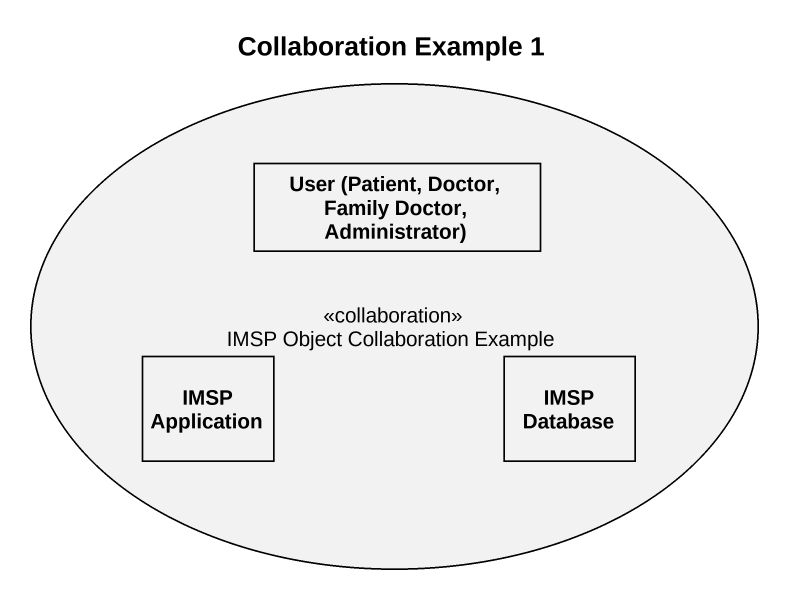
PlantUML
@startuml
title Collaboration Example 1
usecase "IMSP Object Collaboration Example" as IMSP_Object_Collaboration <<collaboration>>
rectangle "User (Patient, Doctor, Family Doctor, Administrator)" as User_Patient_Doctor_Family
rectangle "IMSP Application" as IMSP_Application
rectangle "IMSP Database" as IMSP_Database
IMSP_Application -up- User_Patient_Doctor_Family
IMSP_Application -right- IMSP_Database
@enduml
